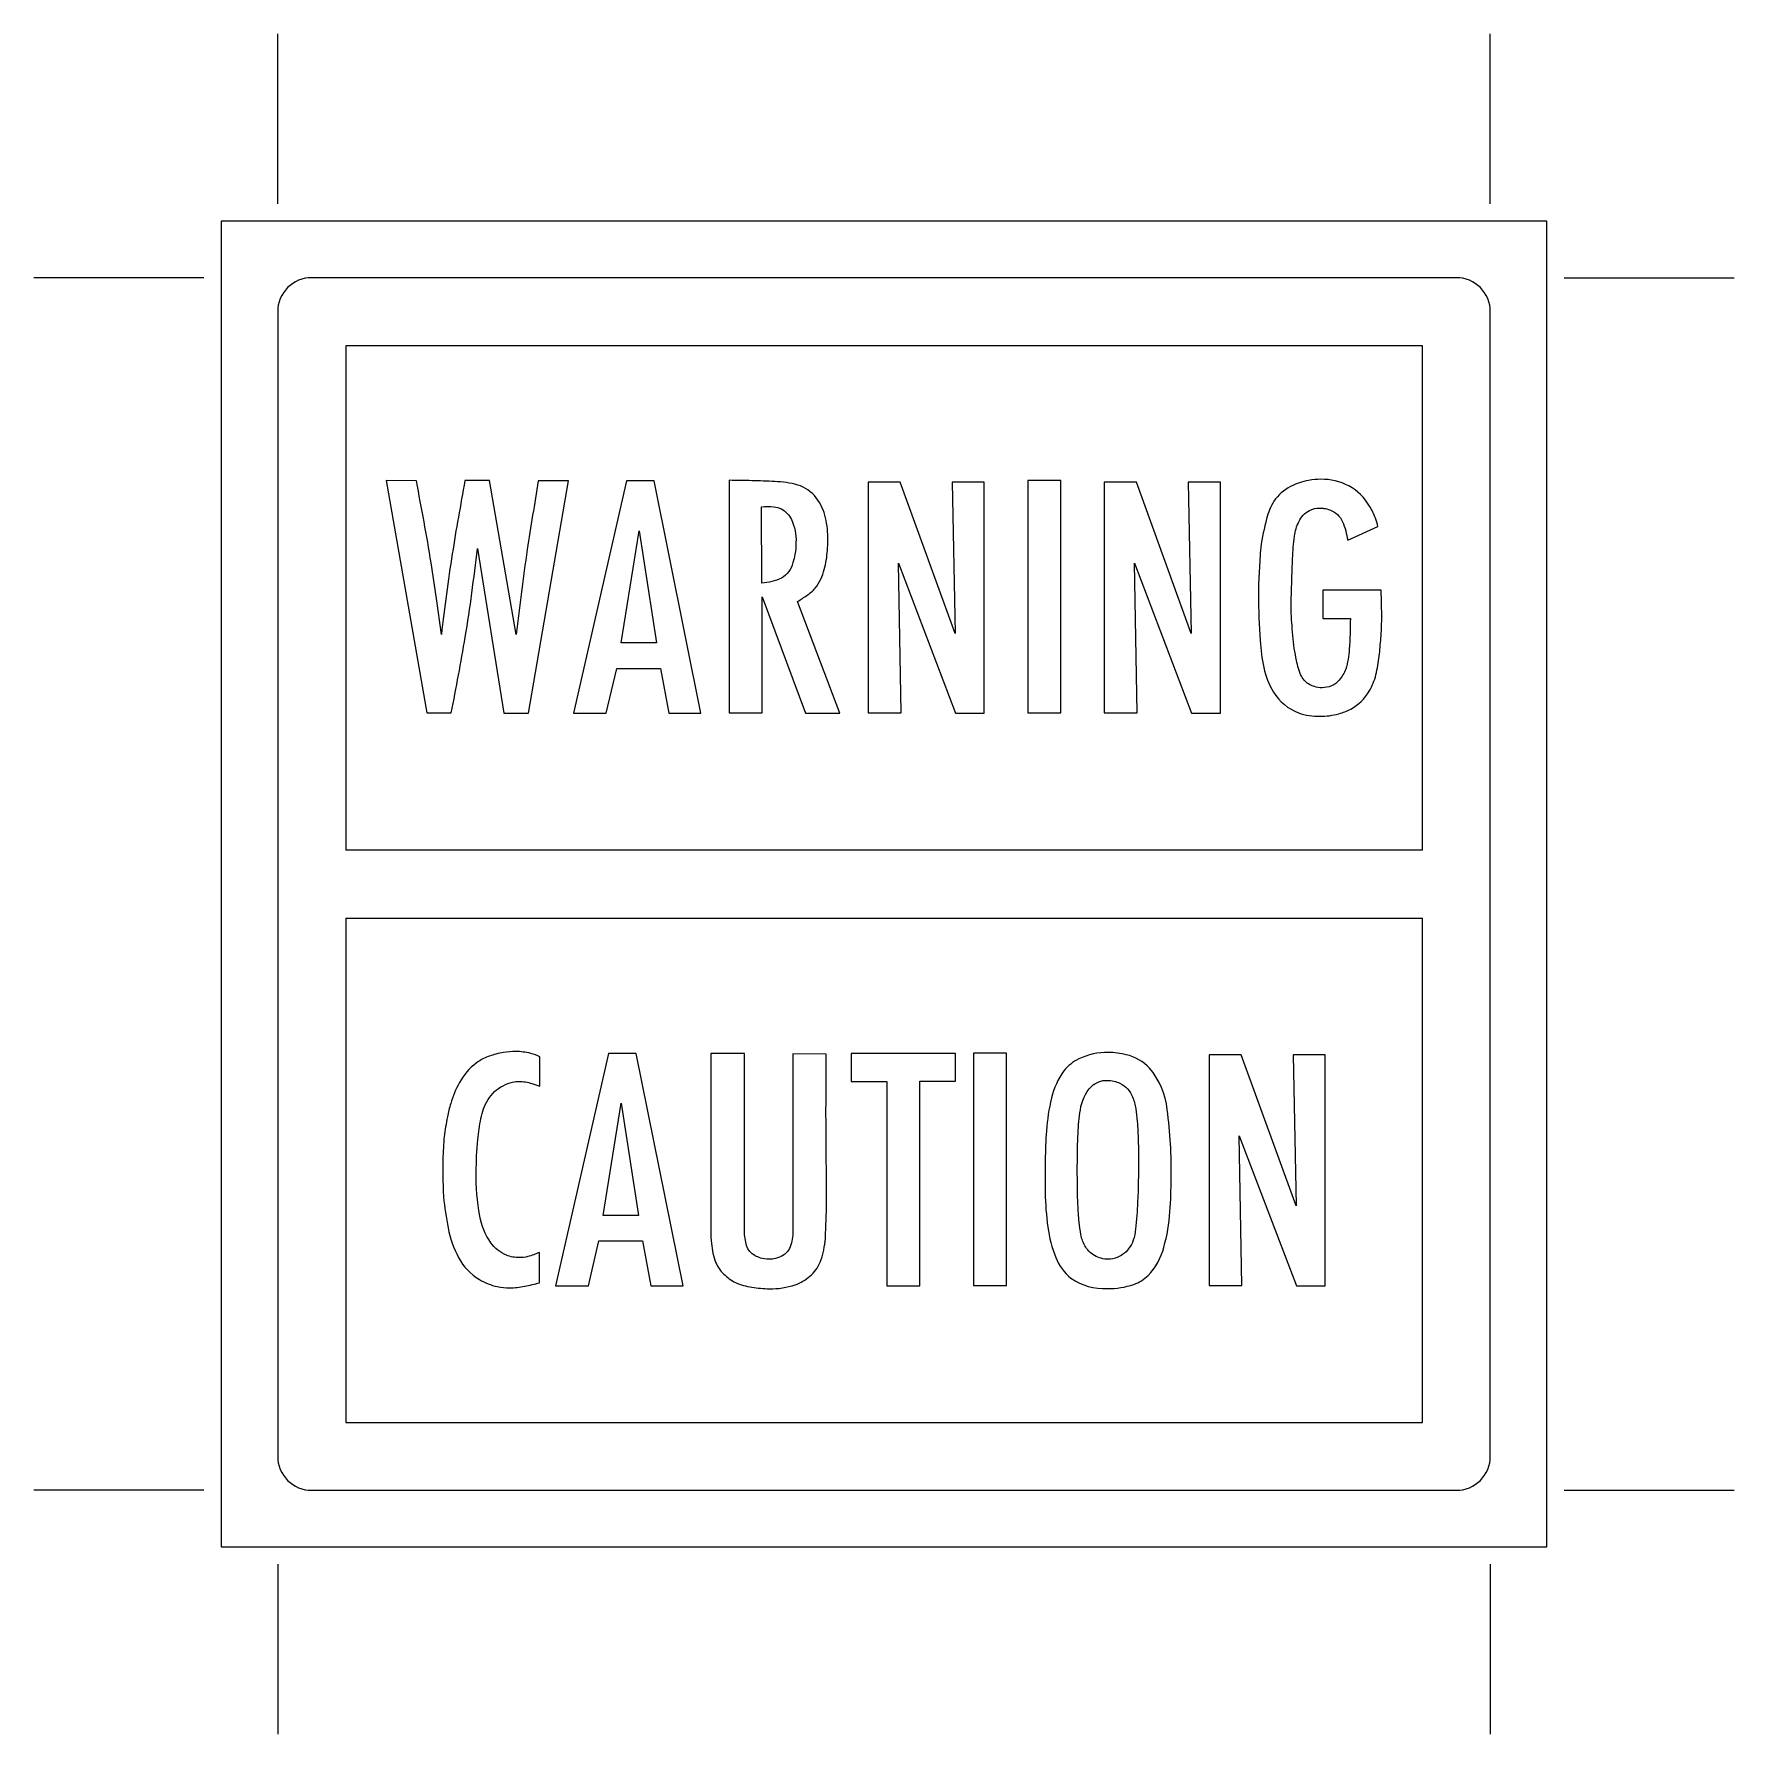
# Model space of a CAD drawing. Header units: millimetres. Extents: x -15 to 15, y -15 to 15.
import ezdxf

# ---------------------------------------------------------------- set-up
doc = ezdxf.new("R2010")
doc.units = ezdxf.units.MM
for name, color, linetype, lineweight, true_color in [('crop_marks', 7, 'Continuous', 13, 0x000000), ('frame_engrave', 6, 'Continuous', 5, 0xff00ff), ('text_engrave', 6, 'Continuous', 5, 0xff00ff)]:
    doc.layers.add(name, color=color, linetype=linetype, lineweight=lineweight, true_color=true_color)

msp = doc.modelspace()

# ---------------------------------------------------------------- linework, layer by layer
at = {"layer": 'crop_marks'}
for p, q in [((-10.7, 12), (-10.7, 15)), ((10.7, 12), (10.7, 15)), ((-12, 10.7), (-15, 10.7)), ((12, 10.7), (15, 10.7)), ((-12, -10.7), (-15, -10.7)), ((12, -10.7), (15, -10.7)), ((-10.7, -12), (-10.7, -15)), ((10.7, -12), (10.7, -15))]:
    msp.add_line(p, q, dxfattribs=at)
at = {"layer": 'frame_engrave'}
for p, q in [((9.5, 9.5), (-9.5, 9.5)), ((-9.5, 9.5), (-9.5, 0.6)), ((9.5, 0.6), (9.5, 9.5)), ((9.5, 0.6), (-9.5, 0.6)), ((-9.5, -0.6), (9.5, -0.6)), ((-9.5, -0.6), (-9.5, -9.5)), ((9.5, -9.5), (9.5, -0.6)), ((-9.5, -9.5), (9.5, -9.5))]:
    msp.add_line(p, q, dxfattribs=at)
at = {"layer": 'frame_engrave', "flags": 128}
msp.add_lwpolyline([(-11.7, -11.7), (11.7, -11.7), (11.7, 11.7), (-11.7, 11.7)], close=True, dxfattribs=at)
msp.add_lwpolyline([(-10.1, -10.7), (10.1, -10.7, 0.414214), (10.7, -10.1), (10.7, 10.1, 0.414214), (10.1, 10.7), (-10.1, 10.7, 0.414214), (-10.7, 10.1), (-10.7, -10.1, 0.414214), (-10.1, -10.7)], format="xyb", dxfattribs=at)
at = {"layer": 'text_engrave', "flags": 128}
for points in [[(-7.396, 7.118, -0.000252), (-7.511, 6.472, 0.006895), (-7.618, 5.826, 0.006803), (-7.721, 5.115, 0.002279), (-7.811, 4.404), (-7.898, 5.036, 0.006799), (-7.993, 5.668, 0.00628), (-8.117, 6.393, 0.000174), (-8.251, 7.112), (-8.784, 7.118), (-8.069, 3.018), (-7.636, 3.018, 0.006976), (-7.39, 4.357, 0.008704), (-7.273, 5.134, 0.003098), (-7.173, 5.919), (-6.711, 3.012), (-6.271, 3.012), (-5.568, 7.112), (-6.101, 7.112, -0.000845), (-6.2, 6.507, 0.00444), (-6.295, 5.902, 0.005956), (-6.399, 5.153, -0.000183), (-6.494, 4.404), (-6.962, 7.118)], [(-1.524, 4.986, 0.013817), (-1.358, 5.095, 0.058011), (-1.213, 5.221, 0.101476), (-1.054, 5.552, 0.04685), (-0.998, 5.884, 0.021401), (-0.991, 6.07, 0.059182), (-1.032, 6.462, 0.107058), (-1.196, 6.814, 0.156591), (-1.522, 7.041, 0.06191), (-1.928, 7.101, 0.010785), (-2.332, 7.117, -0.000084), (-2.73, 7.124), (-2.73, 3.018), (-2.151, 3.018), (-2.151, 5.068), (-1.383, 3.012), (-0.78, 3.012)], [(8.716, 6.31, 0.02556), (8.671, 6.454, 0.050616), (8.569, 6.668, 0.141506), (8.203, 7.025, 0.123201), (7.708, 7.142, 0.043388), (7.494, 7.121, 0.074812), (7.174, 7.014, 0.128922), (6.882, 6.756, 0.079292), (6.752, 6.445, 0.024797), (6.648, 5.941, 0.001564), (6.621, 5.524, 0.014352), (6.607, 5.103, 0.016251), (6.637, 4.295, 0.032082), (6.702, 3.819, 0.092928), (6.876, 3.387, 0.16609), (7.316, 3.02, 0.091229), (7.691, 2.96, 0.06888), (8.029, 3.004, 0.059083), (8.236, 3.088, 0.137685), (8.564, 3.403, 0.071542), (8.681, 3.691, 0.021004), (8.714, 3.855, 0.008741), (8.739, 4.02, 0.004718), (8.769, 4.34, 0.017448), (8.783, 4.678, 0.011446), (8.774, 5.185), (7.743, 5.185), (7.743, 4.688), (8.23, 4.688, -0.016667), (8.209, 4.143, -0.058939), (8.148, 3.791, -0.090516), (8.034, 3.598, -0.221159), (7.732, 3.463, -0.071205), (7.595, 3.483, -0.05975), (7.515, 3.516, -0.143327), (7.367, 3.666, -0.061497), (7.316, 3.803, -0.025843), (7.28, 3.943, -0.004349), (7.239, 4.154, -0.009217), (7.196, 4.617, -0.018738), (7.185, 4.918, -0.007522), (7.192, 5.22, -0.000142), (7.201, 5.481, 0.000142), (7.21, 5.742, -0.024163), (7.244, 6.14, -0.087509), (7.321, 6.392, -0.169161), (7.508, 6.594, -0.117525), (7.685, 6.633, -0.032743), (7.763, 6.629, -0.055581), (7.867, 6.603, -0.202115), (8.093, 6.392, -0.060689), (8.183, 6.07)], [(-2.163, 6.656, -0.04077), (-1.943, 6.656, -0.085356), (-1.811, 6.621, -0.162328), (-1.633, 6.431, -0.116033), (-1.553, 6.029, -0.0433), (-1.573, 5.813, -0.028442), (-1.606, 5.672, -0.205166), (-1.809, 5.396, -0.085791), (-2.157, 5.309)], [(-6.071, -3.05, 0.034808), (-6.235, -2.99, 0.060484), (-6.499, -2.956, 0.039752), (-6.712, -2.973, 0.027136), (-6.85, -3.003, 0.056428), (-7.067, -3.082, 0.047626), (-7.196, -3.161, 0.106625), (-7.492, -3.503, 0.055869), (-7.647, -3.873, 0.025336), (-7.705, -4.11, 0.012146), (-7.764, -4.461, 0.004012), (-7.78, -4.734, 0.012071), (-7.787, -5.006, 0.006417), (-7.783, -5.266, 0.002212), (-7.775, -5.522, 0.021727), (-7.692, -6.068, 0.073217), (-7.51, -6.59, 0.139155), (-7.137, -6.98, 0.084092), (-6.825, -7.104, 0.052739), (-6.604, -7.126, 0.047298), (-6.341, -7.098, 0.009902), (-6.077, -7.039), (-6.077, -6.5, -0.035542), (-6.287, -6.576, -0.066841), (-6.434, -6.594, -0.093449), (-6.664, -6.55, -0.149133), (-6.938, -6.33, -0.110215), (-7.133, -5.859, -0.050672), (-7.196, -5.088, -0.025033), (-7.166, -4.508, -0.022278), (-7.114, -4.139, -0.087611), (-6.988, -3.805, -0.133561), (-6.722, -3.559, -0.064806), (-6.555, -3.497, -0.055031), (-6.44, -3.483, -0.068133), (-6.214, -3.52, -0.029016), (-6.071, -3.57)], [(-3.058, -2.991), (-3.058, -6.131, 0.024513), (-3.045, -6.346, 0.068386), (-2.971, -6.676, 0.096102), (-2.828, -6.883, 0.079955), (-2.62, -7.033, 0.068245), (-2.332, -7.115, 0.032299), (-2.022, -7.144, 0.087169), (-1.568, -7.072, 0.096471), (-1.307, -6.922, 0.110382), (-1.128, -6.676, 0.05333), (-1.067, -6.483, 0.014514), (-1.053, -6.403, -0.009349), (-1.038, -6.319, 0.007113), (-1.015, -5.703, 0.006739), (-1.015, -5.133, -0.002884), (-1.021, -4.567, -0.003507), (-1.023, -3.784, 0.000701), (-1.021, -3.003), (-1.606, -2.997), (-1.606, -6.125, -0.074386), (-1.655, -6.403, -0.209159), (-1.846, -6.588, -0.022737), (-1.913, -6.608, -0.05861), (-2.028, -6.623, -0.078277), (-2.182, -6.6, -0.052982), (-2.274, -6.559, -0.192831), (-2.425, -6.382, -0.066383), (-2.462, -6.125), (-2.462, -2.991)], [(2.846, -4.877, 0.011999), (2.844, -5.442, 0.029749), (2.891, -6.053, 0.065265), (3.033, -6.594, 0.132494), (3.3, -6.958, 0.167467), (3.941, -7.138, 0.089513), (4.407, -7.066, 0.102754), (4.662, -6.91, 0.128047), (4.938, -6.412, 0.052154), (5.047, -5.78, 0.019873), (5.066, -5.199, 0.039663), (4.998, -3.98, 0.150852), (4.685, -3.249, 0.142271), (4.274, -3.012, 0.063988), (3.959, -2.974, 0.119048), (3.436, -3.088, 0.104465), (3.174, -3.295, 0.101069), (2.957, -3.776, 0.042591), (2.867, -4.354, 0.016754)], [(3.414, -5.34, -0.006547), (3.412, -4.923, -0.010291), (3.425, -4.4, -0.033313), (3.466, -3.987, -0.154222), (3.66, -3.572, -0.198707), (3.941, -3.465, -0.111245), (4.164, -3.517, -0.18628), (4.387, -3.758, -0.054301), (4.443, -3.965, -0.022422), (4.469, -4.186, -0.010783), (4.487, -4.534, -0.007969), (4.492, -4.877, -0.011332), (4.475, -5.613, -0.018969), (4.439, -6.09, -0.067954), (4.398, -6.287, -0.148833), (4.211, -6.541, -0.035691), (4.116, -6.591, -0.099127), (3.959, -6.623, -0.132713), (3.713, -6.556, -0.136039), (3.543, -6.383, -0.069457), (3.475, -6.184, -0.021317), (3.443, -5.967, -0.008489), (3.422, -5.654, -0.012354)]]:
    msp.add_lwpolyline(points, format="xyb", close=True, dxfattribs=at)
for points in [[(-4.543, 7.112), (-5.481, 3.012), (-4.901, 3.012), (-4.713, 3.803), (-3.946, 3.803), (-3.799, 3.012), (-3.231, 3.012), (-4.057, 7.112)], [(-0.279, 7.089), (-0.279, 3.018), (0.3, 3.018), (0.253, 5.662), (1.261, 3.012), (1.77, 3.012), (1.77, 7.089), (1.203, 7.089), (1.256, 4.422), (0.288, 7.089)], [(2.536, 7.118), (2.536, 3.018), (3.121, 3.018), (3.121, 7.118)], [(3.886, 7.089), (3.886, 3.018), (4.465, 3.018), (4.418, 5.662), (5.427, 3.012), (5.936, 3.012), (5.936, 7.089), (5.368, 7.089), (5.421, 4.422), (4.453, 7.089)], [(-4.321, 6.234), (-4.016, 4.254), (-4.637, 4.254)], [(-4.86, -2.991), (-5.797, -7.091), (-5.217, -7.091), (-5.03, -6.3), (-4.262, -6.3), (-4.116, -7.091), (-3.547, -7.091), (-4.373, -2.991)], [(-0.577, -2.991), (-0.577, -3.483), (0.05, -3.483), (0.05, -7.091), (0.635, -7.091), (0.635, -3.477), (1.262, -3.477), (1.262, -2.991)], [(1.578, -2.985), (1.578, -7.085), (2.163, -7.085), (2.163, -2.985)], [(5.737, -3.014), (5.737, -7.085), (6.317, -7.085), (6.27, -4.442), (7.278, -7.091), (7.787, -7.091), (7.787, -3.014), (7.219, -3.014), (7.272, -5.682), (6.305, -3.014)], [(-4.637, -3.869), (-4.332, -5.85), (-4.953, -5.85)]]:
    msp.add_lwpolyline(points, close=True, dxfattribs=at)

doc.saveas('drawing.dxf')
